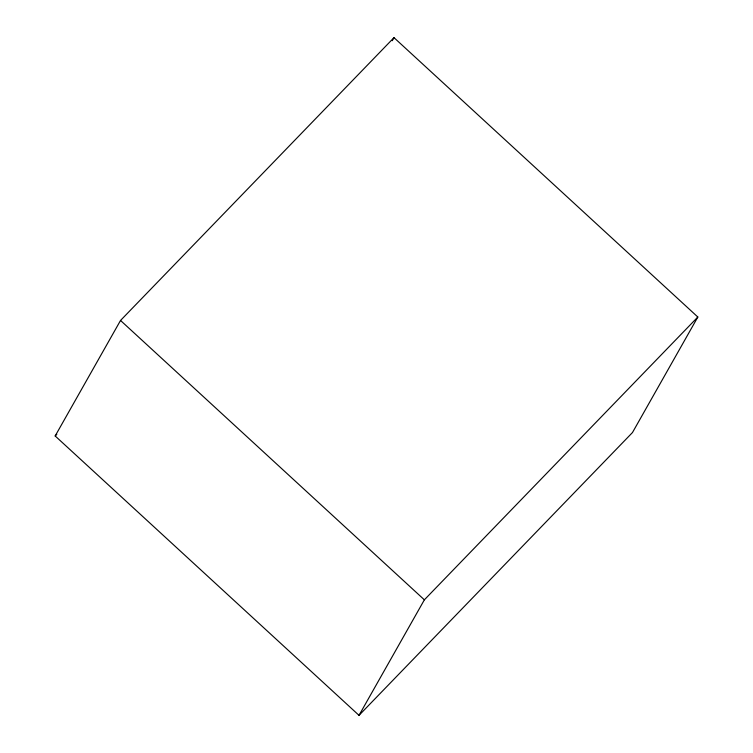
<?xml version="1.0" encoding="UTF-8"?>
<svg xmlns="http://www.w3.org/2000/svg" width="753" height="753" viewBox="0 0 753 753"><rect width="100%" height="100%" fill="white"/><g stroke="black" fill="none" stroke-linecap="round" stroke-linejoin="round"><path stroke-width="1.13" d="M55.167 435.978L120.527 320.458L393.988 37.65L697.833 317.022L632.473 432.542L359.012 715.35L55.167 435.978L56.804 434.283M392.247 40.718L393.988 37.65M359.012 715.35L424.372 599.83L697.833 317.022M120.527 320.458L424.372 599.83"/></g></svg>
